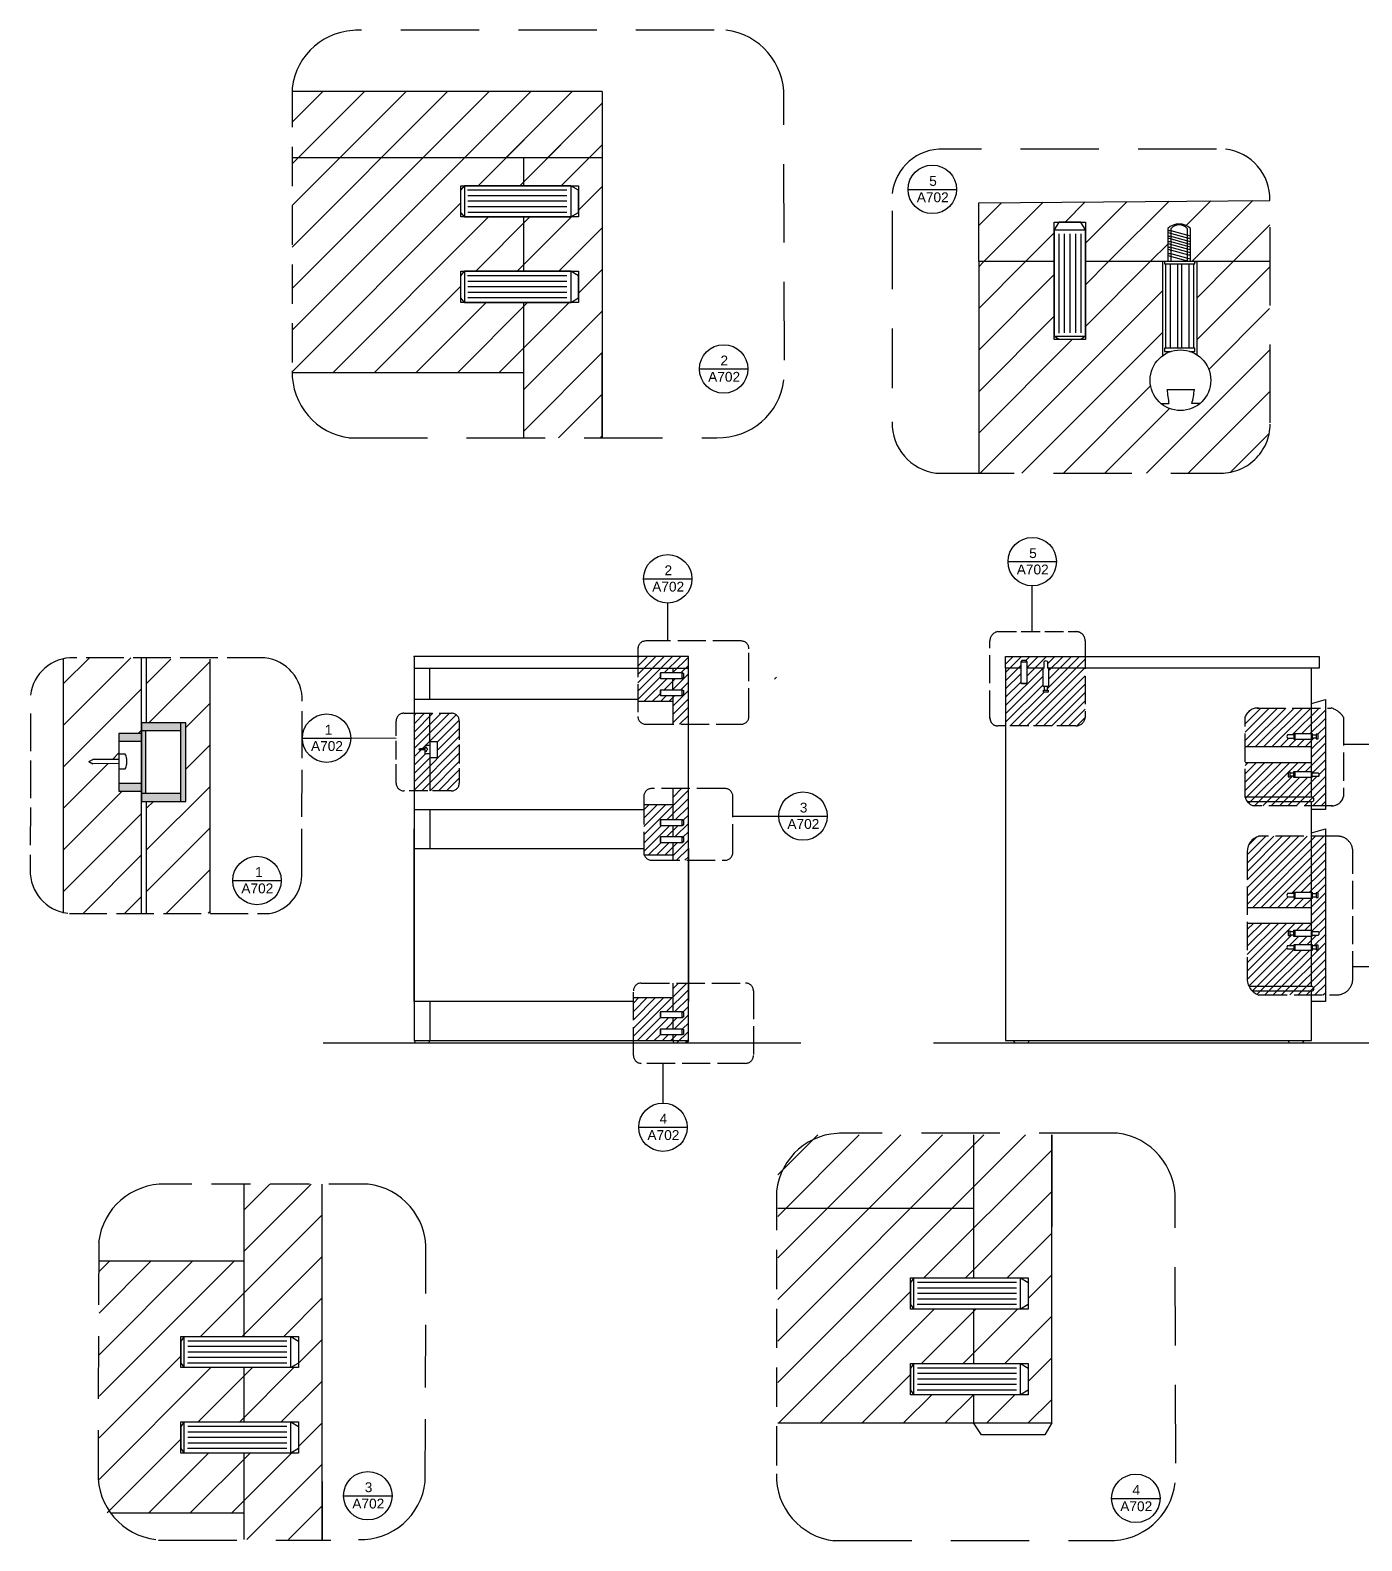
# Model space of a CAD drawing. Header units: inches. Extents: x 1052 to 2064, y 545 to 1092.
# Drawn here: x 1741.2 to 1911.1, y 559 to 751.7 of the extents above; entities that cross this region are included whole.
import ezdxf

# ---------------------------------------------------------------- set-up
doc = ezdxf.new("R2010")
doc.units = ezdxf.units.IN
doc.header["$MEASUREMENT"] = 0
doc.linetypes.add('ACAD_ISO02W100', pattern=[15, 12, -3])
doc.linetypes.add('DASHEDX2', pattern=[1.5, 1, -0.5])
doc.styles.get("Standard").update_dxf_attribs({"font": 'Arial.ttf'})
pattern_1 = [(45, (971.0576, 419.0054), (-2.65165, 2.65165), [])]

msp = doc.modelspace()

# ---------------------------------------------------------------- hatches: boundary and pattern name
h = msp.add_hatch()
h.set_pattern_fill('ANSI31', color=8, scale=30)
h.set_pattern_definition(pattern_1)
h.paths.add_polyline_path([(1814.19, 743.91), (1774.63, 743.91), (1774.63, 735.49), (1814.19, 735.49)])
h = msp.add_hatch()
h.set_pattern_fill('ANSI31', color=8, scale=30)
h.set_pattern_definition(pattern_1)
h.paths.add_polyline_path([(1796.17, 720.98), (1796.61, 720.98), (1804.19, 720.98), (1804.19, 727.9), (1796.17, 727.9), (1796.17, 731.89), (1796.61, 731.89), (1804.19, 731.89), (1804.19, 735.49), (1774.63, 735.49), (1774.63, 708.07), (1804.19, 708.07), (1804.19, 716.99), (1796.17, 716.99)])
h.paths.add_polyline_path([(1814.19, 735.49), (1804.19, 735.49), (1804.19, 731.89), (1811.17, 731.89), (1811.17, 727.9), (1804.19, 727.9), (1804.19, 720.98), (1811.17, 720.98), (1811.17, 716.99), (1804.19, 716.99), (1804.19, 699.74), (1814.19, 699.74), (1814.19, 710.49)])
h.paths.add_polyline_path([(1814.19, 743.69), (1782.7, 743.69, 0.372226), (1774.63, 736.31), (1774.63, 735.49), (1814.19, 735.49)])
h = msp.add_hatch()
h.set_pattern_fill('ANSI31', color=8, scale=30)
h.set_pattern_definition(pattern_1)
h.paths.add_polyline_path([(1871.88, 727.25), (1875.87, 727.25), (1875.87, 722.2), (1886.38, 722.2), (1886.38, 726.43), (1887.76, 727), (1889.27, 726.43), (1889.27, 722.2), (1899.44, 722.2), (1899.4, 730.01), (1862.24, 729.7), (1862.24, 722.2), (1871.88, 722.2)])
h = msp.add_hatch()
h.set_pattern_fill('ANSI31', color=8, scale=30)
h.set_pattern_definition(pattern_1)
h.paths.add_polyline_path([(1899.36, 700.51), (1899.36, 722.2), (1890.07, 722.2), (1890.07, 710.32, -0.255685), (1891.85, 707.07, -1), (1884.12, 707.07, -0.23916), (1885.7, 710.19), (1885.7, 722.2), (1875.87, 722.2), (1875.87, 712.69), (1875.87, 712.25), (1871.88, 712.25), (1871.88, 722.2), (1862.24, 722.2), (1862.24, 695.21), (1892.83, 695.21, 0.378972)])
h = msp.add_hatch()
h.set_pattern_fill('ANSI31', color=8, scale=30)
h.set_pattern_definition(pattern_1)
h.paths.add_polyline_path([(1755.41, 671.67), (1746.79, 671.67), (1746.49, 671.67, 0.050284), (1745.41, 671.53), (1745.41, 639.18, 0.022453), (1745.89, 639.09), (1755.41, 639.09), (1755.41, 654.65), (1752.51, 654.65), (1752.51, 657.64), (1752.51, 658.17), (1749.19, 658.16), (1748.67, 658.42), (1749.19, 658.71), (1752.51, 658.71), (1752.51, 661.99), (1755.41, 661.99), (1755.41, 663.35)])
h = msp.add_hatch()
h.set_pattern_fill('ANSI31', color=8, scale=30)
h.set_pattern_definition(pattern_1)
h.paths.add_polyline_path([(1764.12, 671.47), (1756.06, 671.47), (1756.06, 663.35), (1761.06, 663.35), (1761.06, 653.35), (1756.06, 653.35), (1756.06, 639.09), (1764.12, 639.09)])
h = msp.add_hatch()
h.set_pattern_fill('ANSI31', color=8, scale=6)
h.set_pattern_definition([(45, (971.0576, 419.0054), (-0.5303301, 0.5303301), [])])
h.paths.add_polyline_path([(1875.83, 671.83), (1865.71, 671.83), (1865.68, 671.81), (1865.68, 670.33), (1867.61, 670.33), (1867.61, 671.14), (1867.73, 671.34), (1868.29, 671.34), (1868.41, 671.14), (1868.41, 670.33), (1870.59, 670.33), (1870.59, 671.18, -0.427564), (1871.01, 671.18), (1871.01, 670.33), (1871.2, 670.33), (1875.83, 670.33)])
h.paths.add_polyline_path([(1875.83, 670.33), (1871.28, 670.33), (1871.16, 670.22), (1871.16, 668.13), (1871.2, 668.13), (1871.2, 668.04), (1870.99, 668.04), (1870.99, 667.52), (1871.11, 667.52), (1871.11, 667.29), (1870.52, 667.29), (1870.52, 667.52), (1870.63, 667.52), (1870.63, 668.04), (1870.43, 668.04), (1870.43, 668.13), (1870.46, 670.27), (1870.43, 670.27), (1870.43, 670.33), (1868.41, 670.33), (1868.41, 668.43), (1868.29, 668.34), (1867.73, 668.34), (1867.61, 668.43), (1867.61, 670.33), (1865.68, 670.33), (1865.68, 662.98), (1874.63, 662.98, 0.382026), (1875.83, 664.05)])
h.paths.add_polyline_path([(1904.72, 663.63), (1904.72, 665.26), (1897.76, 665.26, 0.309333), (1896.23, 664.09), (1896.23, 660.33), (1904.72, 660.33), (1904.72, 661.27), (1902.57, 661.27), (1902.57, 661.23), (1902.51, 661.23), (1902.51, 661.42), (1901.67, 661.42, -0.427564), (1901.67, 661.84), (1902.51, 661.84), (1902.51, 662), (1902.57, 662), (1902.57, 661.97), (1904.72, 661.97), (1904.72, 662)])
h.paths.add_polyline_path([(1906.48, 665.26), (1904.72, 665.26), (1904.72, 663.63), (1904.72, 662), (1904.8, 662), (1904.8, 661.8), (1905.32, 661.8), (1905.32, 661.91), (1905.55, 661.91), (1905.55, 661.32), (1905.32, 661.32), (1905.32, 661.44), (1904.81, 661.44), (1904.8, 661.43), (1904.8, 661.23), (1904.72, 661.23), (1904.72, 657.15), (1904.77, 657.15), (1904.77, 656.96), (1905.62, 656.96, -0.427564), (1905.62, 656.55), (1904.77, 656.55), (1904.77, 656.38), (1904.72, 656.38), (1904.72, 653.89, -1), (1904.72, 653.29), (1904.72, 652.79), (1906.48, 652.79)])
h.paths.add_polyline_path([(1904.72, 656.42), (1902.57, 656.42), (1902.57, 656.38), (1902.48, 656.38), (1902.48, 656.59), (1901.97, 656.59), (1901.97, 656.47), (1901.74, 656.47), (1901.74, 657.06), (1901.97, 657.06), (1901.97, 656.95), (1902.48, 656.95), (1902.48, 657.15), (1902.57, 657.15), (1902.57, 657.12), (1904.72, 657.12), (1904.72, 657.15), (1904.72, 658.33), (1896.23, 658.33), (1896.23, 653.96, 0.012177), (1896.24, 653.89), (1904.72, 653.89)])
h.paths.add_polyline_path([(1904.72, 653.29), (1896.54, 653.29, 0.174953), (1897.41, 652.79), (1904.72, 652.79)])
h.paths.add_polyline_path([(1904.72, 653.89), (1896.24, 653.89, 0.115238), (1896.54, 653.29), (1904.72, 653.29, 1)])
h.paths.add_polyline_path([(1904.72, 634.37), (1902.57, 634.37), (1902.57, 634.34), (1902.51, 634.34), (1902.51, 634.53), (1901.67, 634.53, -0.427564), (1901.67, 634.94), (1902.51, 634.94), (1902.51, 635.11), (1902.57, 635.11), (1902.57, 635.07), (1904.72, 635.07), (1904.72, 635.11), (1904.72, 636.17), (1902.57, 636.17), (1902.57, 636.13), (1902.48, 636.13), (1902.48, 636.34), (1901.97, 636.34), (1901.97, 636.22), (1901.74, 636.22), (1901.74, 636.81), (1901.97, 636.81), (1901.97, 636.7), (1902.48, 636.7), (1902.48, 636.91), (1902.57, 636.91), (1904.72, 636.87), (1904.72, 636.91), (1904.72, 637.83), (1896.51, 637.83), (1896.51, 630.61, 0.10242), (1896.74, 629.75), (1904.72, 629.75)])
h.paths.add_polyline_path([(1906.48, 648.9), (1904.72, 648.9), (1904.72, 647.13), (1904.72, 641.76), (1904.8, 641.76), (1904.8, 641.55), (1905.32, 641.55), (1905.32, 641.67), (1905.55, 641.67), (1905.55, 641.08), (1905.32, 641.08), (1905.32, 641.19), (1904.8, 641.19), (1904.8, 640.98), (1904.72, 640.98), (1904.72, 636.91), (1904.77, 636.91), (1904.77, 636.71), (1905.62, 636.71, -0.427564), (1905.62, 636.3), (1904.77, 636.3), (1904.77, 636.13), (1904.72, 636.13), (1904.72, 635.11), (1904.8, 635.11), (1904.8, 634.91), (1905.32, 634.91), (1905.32, 635.02), (1905.55, 635.02), (1905.55, 634.43), (1905.32, 634.43), (1905.32, 634.54), (1904.8, 634.54), (1904.8, 634.34), (1904.72, 634.34), (1904.72, 629.75, -1), (1904.72, 629.15), (1904.72, 628.65), (1906.48, 628.65)])
h.paths.add_polyline_path([(1904.72, 629.75), (1896.74, 629.75, 0.08519), (1897.18, 629.15), (1904.72, 629.15, 1)])
h.paths.add_polyline_path([(1904.72, 629.15), (1897.18, 629.15, 0.110752), (1898.01, 628.65), (1904.72, 628.65)])
h.paths.add_polyline_path([(1904.72, 647.13), (1904.72, 648.9), (1898.01, 648.9, 0.344062), (1896.51, 646.98), (1896.51, 639.83), (1904.72, 639.83), (1904.72, 641.02), (1902.57, 641.02), (1902.57, 640.98), (1902.51, 640.98), (1902.51, 641.18), (1901.67, 641.18, -0.427564), (1901.67, 641.59), (1902.51, 641.59), (1902.51, 641.76), (1902.57, 641.76), (1902.57, 641.72), (1904.72, 641.72), (1904.72, 641.76)])
h.paths.add_polyline_path([(1792.18, 664.6), (1790.19, 664.6), (1790.19, 654.69), (1792.19, 654.69), (1792.18, 658.96), (1792.18, 659.42), (1791.6, 659.42), (1791.6, 659.93), (1790.92, 659.93), (1790.8, 659.99), (1790.92, 660.06), (1791.6, 660.06), (1791.6, 660.49), (1792.18, 660.49), (1792.18, 660.96)])
h.paths.add_polyline_path([(1795.96, 663.6, 0.414214), (1794.96, 664.6), (1792.18, 664.6), (1792.18, 660.96), (1793.18, 660.96), (1793.18, 658.96), (1792.18, 658.96), (1792.19, 654.69), (1794.96, 654.69, 0.414214), (1795.96, 655.69)])
h.paths.add_polyline_path([(1823.19, 668.98), (1821.67, 668.98), (1821.58, 669.1), (1821.58, 669.66), (1821.67, 669.78), (1823.19, 669.78), (1823.19, 670.33), (1818.75, 670.33), (1818.75, 666.08), (1823.19, 666.08), (1823.19, 666.8), (1821.67, 666.8), (1821.58, 666.92), (1821.58, 667.48), (1821.67, 667.6), (1823.19, 667.6)])
h.paths.add_polyline_path([(1825.19, 671.83), (1818.75, 671.83), (1818.75, 670.33), (1825.19, 670.33)])
h.paths.add_polyline_path([(1825.19, 670.33), (1823.19, 670.33), (1823.19, 669.78), (1824.39, 669.78), (1824.58, 669.66), (1824.58, 669.1), (1824.39, 668.98), (1823.19, 668.98), (1823.19, 667.6), (1824.39, 667.6), (1824.58, 667.48), (1824.58, 666.92), (1824.39, 666.8), (1823.19, 666.8), (1823.19, 663.19), (1825.14, 663.19), (1825.19, 663.24)])
h.paths.add_polyline_path([(1823.19, 652.95), (1819.5, 652.95), (1819.5, 646.85, 0.082461), (1819.55, 646.52), (1823.19, 646.52), (1823.19, 648.05), (1821.67, 648.05), (1821.58, 648.17), (1821.58, 648.73), (1821.67, 648.85), (1823.17, 648.85), (1823.19, 648.86), (1823.19, 650.23), (1821.67, 650.23), (1821.58, 650.35), (1821.58, 650.91), (1821.67, 651.03), (1823.19, 651.03)])
h.paths.add_polyline_path([(1825.19, 654.98), (1823.19, 654.98), (1823.19, 651.03), (1824.39, 651.03), (1824.58, 650.91), (1824.58, 650.35), (1824.39, 650.23), (1823.19, 650.23), (1823.19, 648.85), (1824.39, 648.85), (1824.58, 648.73), (1824.58, 648.17), (1824.39, 648.05), (1823.19, 648.05), (1823.19, 645.85), (1825.19, 645.85), (1825.19, 647.33)])
h.paths.add_polyline_path([(1823.19, 625.73), (1821.67, 625.73), (1821.58, 625.85), (1821.58, 626.41), (1821.67, 626.53), (1823.19, 626.53), (1823.19, 628.31), (1818.19, 628.31), (1818.19, 622.83), (1823.19, 622.83), (1823.19, 623.55), (1821.67, 623.55), (1821.58, 623.67), (1821.58, 624.23), (1821.67, 624.35), (1823.19, 624.35)])
h.paths.add_polyline_path([(1825.19, 630.18), (1823.19, 630.18), (1823.19, 626.53), (1824.39, 626.53), (1824.58, 626.41), (1824.58, 625.85), (1824.39, 625.73), (1823.19, 625.73), (1823.19, 624.35), (1824.39, 624.35), (1824.58, 624.23), (1824.58, 623.67), (1824.39, 623.55), (1823.19, 623.55), (1823.19, 622.83), (1825.19, 622.83)])
h.paths.add_polyline_path([(1825.19, 622.83), (1823.19, 622.83), (1823.39, 622.52), (1825.01, 622.52)])
h = msp.add_hatch(color=8)
h.dxf.hatch_style = 1
h.paths.add_polyline_path([(1755.41, 661.99), (1752.51, 661.99), (1752.51, 660.99), (1755.41, 660.99)])
h.paths.add_polyline_path([(1755.41, 655.65), (1752.51, 655.65), (1752.51, 654.65), (1755.41, 654.65)])
h.paths.add_polyline_path([(1760.41, 663.35), (1756.06, 663.35), (1755.41, 663.35), (1755.41, 662.35), (1760.41, 662.35)])
h.paths.add_polyline_path([(1755.91, 662.35), (1755.41, 662.35), (1755.41, 654.35), (1755.91, 654.35)])
h.paths.add_polyline_path([(1760.41, 654.35), (1755.41, 654.35), (1755.41, 653.35), (1760.41, 653.35)])
h.paths.add_polyline_path([(1761.06, 663.35), (1760.41, 663.35), (1760.41, 653.35), (1761.06, 653.35)])
h = msp.add_hatch()
h.set_pattern_fill('ANSI31', color=8, scale=30)
h.set_pattern_definition(pattern_1)
h.paths.add_polyline_path([(1861.57, 588.57), (1853.54, 588.57), (1853.54, 592.56), (1853.98, 592.56), (1861.57, 592.56), (1861.57, 601.47), (1836.59, 601.47), (1836.59, 574.06), (1861.57, 574.06), (1861.57, 577.66), (1853.54, 577.66), (1853.54, 581.65), (1853.98, 581.65), (1861.57, 581.65)])
h.paths.add_polyline_path([(1871.57, 610.82), (1861.57, 610.82), (1861.57, 592.56), (1868.54, 592.56), (1868.54, 588.57), (1861.57, 588.57), (1861.57, 581.65), (1868.54, 581.65), (1868.54, 577.66), (1861.57, 577.66), (1861.57, 574.06), (1871.57, 574.06)])
h.paths.add_polyline_path([(1861.57, 610.82), (1836.59, 610.82), (1836.59, 601.47), (1861.57, 601.47)])
h = msp.add_hatch()
h.set_pattern_fill('ANSI31', color=8, scale=30)
h.set_pattern_definition(pattern_1)
h.paths.add_polyline_path([(1768.45, 581.11), (1760.42, 581.11), (1760.42, 585.1), (1760.87, 585.1), (1768.45, 585.1), (1768.45, 594.72), (1750, 594.72), (1750, 562.57), (1768.45, 562.57), (1768.45, 570.2), (1760.42, 570.2), (1760.42, 574.19), (1760.87, 574.19), (1768.38, 574.19), (1768.45, 574.26)])
h.paths.add_polyline_path([(1778.45, 604.53), (1768.45, 604.53), (1768.45, 585.1), (1775.42, 585.1), (1775.42, 581.11), (1768.45, 581.11), (1768.45, 574.19), (1775.42, 574.19), (1775.42, 570.2), (1768.45, 570.2), (1768.45, 559.19), (1778.45, 559.19)])

# ---------------------------------------------------------------- linework, layer by layer
at = {"color": 4, "linetype": 'DASHEDX2', "ltscale": 10}
for p, q in [((1828.5, 751.72), (1782.7, 751.72)), ((1837.44, 709.64), (1837.38, 743.18)), ((1892.58, 736.57), (1857.39, 736.57)), ((1851.19, 728.69), (1851.19, 706.08)), ((1899.44, 701.62), (1899.44, 727.32)), ((1781.9, 699.74), (1828.83, 699.74)), ((1856.78, 695.21), (1892.83, 695.21)), ((1879.94, 611.02), (1844.49, 611.02)), ((1887.38, 568.93), (1887.32, 602.47)), ((1757.56, 559.12), (1779.57, 559.12)), ((1843.69, 559.04), (1879.25, 559.04))]:
    msp.add_line(p, q, dxfattribs=at)
at = {"color": 4, "linetype": 'DASHEDX2', "ltscale": 5}
for p, q in [((1774.63, 744.34), (1774.63, 707.92)), ((1784.33, 604.53), (1758.48, 604.52)), ((1836.42, 603.63), (1836.42, 567.22))]:
    msp.add_line(p, q, dxfattribs=at)
at = {"color": 1}
for p, q in [((1814.19, 743.91), (1774.63, 743.91)), ((1814.19, 743.91), (1814.19, 699.74)), ((1774.63, 735.49), (1814.19, 735.49)), ((1804.19, 731.89), (1804.19, 735.49)), ((1862.24, 729.7), (1899.4, 730.01)), ((1862.24, 722.2), (1862.24, 729.7)), ((1804.19, 720.98), (1804.19, 727.9)), ((1871.88, 722.2), (1862.24, 722.2)), ((1871.88, 722.2), (1862.24, 722.2)), ((1862.24, 722.2), (1862.24, 695.21)), ((1886.79, 722.2), (1875.87, 722.2)), ((1899.44, 722.2), (1888.86, 722.2)), ((1804.19, 699.74), (1804.19, 716.99)), ((1814.19, 699.74), (1814.19, 710.49)), ((1774.63, 708.07), (1804.19, 708.07)), ((1745.41, 671.53), (1745.41, 639.09)), ((1755.41, 639.09), (1755.41, 671.67)), ((1756.06, 663.35), (1756.06, 671.67)), ((1764.12, 671.47), (1764.12, 639.04)), ((1761.06, 663.35), (1756.06, 663.35)), ((1761.06, 653.35), (1761.06, 663.35)), ((1756.06, 639.09), (1756.06, 653.35)), ((1756.06, 653.35), (1761.06, 653.35)), ((1839.54, 622.52), (1778.57, 622.52)), ((1917.46, 622.52), (1856.49, 622.52)), ((1861.57, 610.82), (1861.57, 592.56)), ((1871.57, 574.06), (1871.57, 610.82)), ((1871.57, 610.82), (1871.57, 599.06)), ((1768.45, 604.53), (1768.45, 585.1)), ((1778.45, 559.19), (1778.45, 604.53)), ((1778.45, 591.6), (1778.45, 604.53)), ((1836.59, 601.47), (1861.57, 601.47)), ((1750, 594.72), (1768.45, 594.72)), ((1861.57, 588.57), (1861.57, 581.65)), ((1768.45, 581.11), (1768.45, 574.19)), ((1861.57, 577.66), (1861.57, 574.06)), ((1836.59, 574.06), (1871.57, 574.06)), ((1862.58, 572.53), (1861.57, 574.06)), ((1870.69, 572.53), (1862.58, 572.53)), ((1871.57, 574.06), (1870.69, 572.53)), ((1768.45, 570.2), (1768.45, 559.19)), ((1778.45, 566.6), (1778.45, 559.19)), ((1751.45, 562.57), (1768.45, 562.57))]:
    msp.add_line(p, q, dxfattribs=at)
at = {"color": 2}
for p, q in [((1796.17, 731.3), (1796.61, 731.89)), ((1796.17, 728.49), (1796.17, 731.3)), ((1796.61, 731.89), (1796.61, 727.9)), ((1810.2, 731.89), (1796.61, 731.89)), ((1811.17, 731.3), (1810.2, 731.89)), ((1811.17, 731.3), (1810.2, 731.89)), ((1810.2, 731.89), (1810.2, 727.9)), ((1811.17, 728.49), (1811.17, 731.3)), ((1811.17, 728.49), (1811.17, 731.3)), ((1796.61, 727.9), (1796.17, 728.49)), ((1810.2, 727.9), (1811.17, 728.49)), ((1796.61, 727.9), (1810.2, 727.9)), ((1872.47, 727.25), (1871.88, 726.28)), ((1875.28, 727.25), (1872.47, 727.25)), ((1875.87, 726.28), (1875.28, 727.25)), ((1871.88, 726.28), (1875.87, 726.28)), ((1871.88, 726.28), (1871.88, 712.69)), ((1875.87, 712.69), (1875.87, 726.28)), ((1886.79, 722.2), (1886.79, 726.44)), ((1888.86, 726.44), (1888.86, 722.2)), ((1796.17, 720.39), (1796.61, 720.98)), ((1796.61, 720.98), (1796.61, 716.99)), ((1810.2, 720.98), (1796.61, 720.98)), ((1811.17, 720.39), (1810.2, 720.98)), ((1810.2, 720.98), (1810.2, 716.99)), ((1888.86, 722.2), (1885.95, 722.2)), ((1885.95, 722.2), (1885.95, 721.92)), ((1885.95, 721.92), (1889.82, 721.92)), ((1886.14, 711.18), (1886.14, 721.92)), ((1886.14, 721.92), (1886.68, 721.92)), ((1886.68, 721.92), (1886.68, 711.18)), ((1887.64, 711.18), (1887.64, 721.92)), ((1887.64, 721.92), (1888.14, 721.92)), ((1888.14, 721.92), (1888.14, 711.18)), ((1889.82, 722.2), (1888.86, 722.2)), ((1889.1, 711.18), (1889.1, 721.92)), ((1889.1, 721.92), (1889.65, 721.92)), ((1889.65, 721.92), (1889.65, 711.18)), ((1889.82, 721.92), (1889.82, 722.2)), ((1796.17, 717.58), (1796.17, 720.39)), ((1811.17, 717.58), (1811.17, 720.39)), ((1796.61, 716.99), (1796.17, 717.58)), ((1796.61, 716.99), (1810.2, 716.99)), ((1810.2, 716.99), (1811.17, 717.58)), ((1872.47, 712.25), (1871.88, 712.69)), ((1871.88, 712.69), (1875.87, 712.69)), ((1875.28, 712.25), (1872.47, 712.25)), ((1875.87, 712.69), (1875.28, 712.25)), ((1889.82, 711.18), (1885.95, 711.18)), ((1885.95, 711.18), (1885.95, 710.75)), ((1889.82, 710.75), (1889.82, 711.18)), ((1885.95, 710.75), (1886.81, 710.75)), ((1889.16, 710.75), (1889.82, 710.75)), ((1886.27, 705.89), (1889.78, 705.89)), ((1885.52, 704.09), (1886.52, 704.09)), ((1890.45, 704.09), (1889.45, 704.09)), ((1825.19, 671.83), (1790.19, 671.83)), ((1790.19, 671.83), (1790.19, 622.83)), ((1825.19, 622.83), (1825.19, 671.83)), ((1865.68, 671.83), (1905.68, 671.83)), ((1865.68, 670.33), (1865.68, 671.83)), ((1905.68, 671.83), (1905.68, 670.33)), ((1790.19, 670.33), (1825.19, 670.33)), ((1792.18, 666.33), (1792.18, 670.33)), ((1823.19, 670.33), (1823.19, 669.78)), ((1823.19, 667.6), (1823.19, 668.98)), ((1867.61, 670.33), (1865.68, 670.33)), ((1867.61, 670.33), (1865.68, 670.33)), ((1865.68, 670.33), (1865.68, 622.83)), ((1870.59, 670.33), (1868.41, 670.33)), ((1870.59, 670.33), (1868.41, 670.33)), ((1905.68, 670.33), (1871.01, 670.33)), ((1904.72, 670.33), (1871.01, 670.33)), ((1904.72, 663.63), (1904.72, 670.33)), ((1823.19, 666.8), (1823.19, 663.19)), ((1818.75, 666.33), (1790.19, 666.33)), ((1790.19, 666.33), (1790.19, 652.33)), ((1823.19, 666.08), (1818.75, 666.08)), ((1904.72, 665.83), (1906.48, 666.33)), ((1906.48, 666.33), (1906.48, 666.33)), ((1906.48, 666.33), (1906.48, 652.33)), ((1755.41, 663.35), (1755.41, 653.35)), ((1760.41, 663.35), (1755.41, 663.35)), ((1760.41, 653.35), (1760.41, 663.35)), ((1792.18, 660.96), (1792.18, 664.6)), ((1825.19, 652.33), (1825.19, 663.19)), ((1904.72, 653.89), (1904.72, 663.63)), ((1755.41, 661.99), (1752.51, 661.99)), ((1752.51, 661.99), (1752.51, 657.64)), ((1755.41, 660.99), (1752.51, 660.99)), ((1760.41, 662.35), (1755.41, 662.35)), ((1755.41, 654.65), (1755.41, 661.99)), ((1755.91, 662.35), (1755.91, 654.35)), ((1755.41, 660.09), (1755.41, 656.3)), ((1896.23, 660.33), (1904.72, 660.33)), ((1752.51, 657.64), (1752.51, 654.65)), ((1792.18, 658.96), (1792.19, 654.69)), ((1896.23, 658.33), (1904.72, 658.33)), ((1755.41, 655.65), (1752.51, 655.65)), ((1752.51, 654.65), (1755.41, 654.65)), ((1760.41, 654.35), (1755.41, 654.35)), ((1755.41, 653.35), (1760.41, 653.35)), ((1823.19, 654.98), (1823.19, 651.03)), ((1904.72, 653.89), (1896.23, 653.89)), ((1904.72, 653.29), (1896.54, 653.29)), ((1904.72, 647.13), (1904.72, 653.29)), ((1790.19, 652.33), (1819.5, 652.33)), ((1792.19, 652.33), (1792.19, 647.33)), ((1819.5, 652.95), (1823.19, 652.95)), ((1906.48, 652.33), (1904.72, 652.33)), ((1790.19, 627.83), (1790.19, 649.83)), ((1823.19, 650.23), (1823.19, 648.85)), ((1904.72, 649.33), (1906.48, 649.83)), ((1906.48, 649.83), (1906.48, 649.83)), ((1906.48, 649.83), (1906.48, 627.83)), ((1823.19, 648.05), (1823.19, 645.85)), ((1790.19, 647.33), (1819.5, 647.33)), ((1819.5, 646.52), (1823.19, 646.52)), ((1825.19, 647.33), (1825.19, 627.83)), ((1904.72, 629.75), (1904.72, 647.13)), ((1896.51, 639.83), (1904.72, 639.83)), ((1896.51, 637.83), (1904.72, 637.83)), ((1823.19, 630.18), (1823.19, 626.53)), ((1818.19, 628.31), (1823.19, 628.31)), ((1904.72, 629.75), (1896.74, 629.75)), ((1904.72, 629.15), (1897.18, 629.15)), ((1904.72, 622.83), (1904.72, 629.15)), ((1818.19, 627.83), (1790.19, 627.83)), ((1792.19, 627.83), (1792.19, 622.83)), ((1906.48, 627.83), (1904.72, 627.83)), ((1823.19, 625.73), (1823.19, 624.35)), ((1790.19, 622.83), (1825.19, 622.83)), ((1790.19, 622.83), (1790.39, 622.52)), ((1792.01, 622.52), (1790.39, 622.52)), ((1792.19, 622.83), (1792.01, 622.52)), ((1823.19, 623.55), (1823.19, 622.83)), ((1823.39, 622.52), (1823.19, 622.83)), ((1825.01, 622.52), (1823.39, 622.52)), ((1825.19, 622.83), (1825.01, 622.52)), ((1865.68, 622.83), (1904.72, 622.83)), ((1866.89, 622.52), (1866.68, 622.83)), ((1868.51, 622.52), (1866.89, 622.52)), ((1868.68, 622.83), (1868.51, 622.52)), ((1901.92, 622.52), (1901.72, 622.83)), ((1903.54, 622.52), (1901.92, 622.52)), ((1903.72, 622.83), (1903.54, 622.52)), ((1853.98, 592.56), (1853.54, 591.97)), ((1853.54, 591.97), (1853.54, 589.16)), ((1853.98, 588.57), (1853.98, 592.56)), ((1853.98, 592.56), (1867.57, 592.56)), ((1867.57, 592.56), (1868.54, 591.97)), ((1867.57, 588.57), (1867.57, 592.56)), ((1868.54, 591.97), (1868.54, 589.16)), ((1853.54, 589.16), (1853.98, 588.57)), ((1867.57, 588.57), (1853.98, 588.57)), ((1868.54, 589.16), (1867.57, 588.57)), ((1760.87, 585.1), (1760.42, 584.51)), ((1760.42, 584.51), (1760.42, 581.7)), ((1760.87, 581.11), (1760.87, 585.1)), ((1760.87, 585.1), (1774.45, 585.1)), ((1774.45, 585.1), (1775.42, 584.51)), ((1774.45, 581.11), (1774.45, 585.1)), ((1775.42, 584.51), (1775.42, 581.7)), ((1760.42, 581.7), (1760.87, 581.11)), ((1774.45, 581.11), (1760.87, 581.11)), ((1775.42, 581.7), (1774.45, 581.11)), ((1853.98, 581.65), (1853.54, 581.06)), ((1853.54, 581.06), (1853.54, 578.24)), ((1853.98, 577.66), (1853.98, 581.65)), ((1853.98, 581.65), (1867.57, 581.65)), ((1867.57, 581.65), (1868.54, 581.06)), ((1867.57, 577.66), (1867.57, 581.65)), ((1868.54, 581.06), (1868.54, 578.24)), ((1853.54, 578.24), (1853.98, 577.66)), ((1868.54, 578.24), (1867.57, 577.66)), ((1867.57, 577.66), (1853.98, 577.66)), ((1760.87, 574.19), (1760.42, 573.6)), ((1760.42, 573.6), (1760.42, 570.78)), ((1760.87, 570.2), (1760.87, 574.19)), ((1760.87, 574.19), (1774.45, 574.19)), ((1774.45, 574.19), (1775.42, 573.6)), ((1774.45, 570.2), (1774.45, 574.19)), ((1775.42, 573.6), (1775.42, 570.78)), ((1760.42, 570.78), (1760.87, 570.2)), ((1775.42, 570.78), (1774.45, 570.2)), ((1774.45, 570.2), (1760.87, 570.2))]:
    msp.add_line(p, q, dxfattribs=at)
at = {"color": 7}
for p, q in [((1796.17, 727.9), (1796.17, 731.89)), ((1796.17, 731.89), (1796.61, 731.89)), ((1796.61, 731.89), (1811.17, 731.89)), ((1809.69, 731.3), (1797.02, 731.3)), ((1809.69, 730.6), (1797.05, 730.6)), ((1811.17, 731.89), (1811.17, 727.9)), ((1809.69, 729.9), (1797.05, 729.9)), ((1809.69, 729.19), (1797.05, 729.19)), ((1809.69, 728.49), (1797.05, 728.49)), ((1811.17, 727.9), (1796.17, 727.9)), ((1871.88, 712.25), (1871.88, 727.25)), ((1871.88, 727.25), (1872.47, 727.25)), ((1872.47, 727.25), (1875.87, 727.25)), ((1875.87, 727.25), (1875.87, 712.25)), ((1872.47, 725.77), (1872.47, 713.09)), ((1873.17, 725.77), (1873.17, 713.13)), ((1873.87, 725.77), (1873.87, 713.13)), ((1874.58, 725.77), (1874.58, 713.13)), ((1875.28, 725.77), (1875.28, 713.13)), ((1886.38, 726.43), (1886.38, 722.2)), ((1886.38, 726.17), (1886.38, 725.92)), ((1886.38, 726.17), (1886.62, 726.17)), ((1886.38, 725.92), (1889.03, 725.19)), ((1886.38, 725.47), (1886.38, 725.22)), ((1886.38, 725.47), (1886.62, 725.47)), ((1886.38, 725.22), (1889.03, 724.48)), ((1886.38, 724.76), (1886.38, 724.51)), ((1886.38, 724.76), (1886.62, 724.76)), ((1889.27, 725.44), (1886.62, 726.17)), ((1889.27, 724.73), (1886.62, 725.47)), ((1889.27, 724.03), (1886.62, 724.76)), ((1889.03, 725.19), (1889.27, 725.19)), ((1889.27, 722.2), (1889.27, 726.43)), ((1889.27, 725.19), (1889.27, 725.44)), ((1889.27, 724.48), (1889.27, 724.73)), ((1886.38, 724.51), (1889.03, 723.78)), ((1886.38, 724.05), (1886.38, 723.8)), ((1886.38, 724.05), (1886.62, 724.05)), ((1886.38, 723.8), (1889.03, 723.06)), ((1886.38, 723.24), (1886.38, 722.99)), ((1886.38, 723.24), (1886.62, 723.24)), ((1886.38, 722.99), (1889.03, 722.26)), ((1889.27, 723.31), (1886.62, 724.05)), ((1889.27, 722.51), (1886.62, 723.24)), ((1889.03, 724.48), (1889.27, 724.48)), ((1889.03, 723.78), (1889.27, 723.78)), ((1889.03, 723.06), (1889.27, 723.06)), ((1889.27, 723.78), (1889.27, 724.03)), ((1889.27, 723.06), (1889.27, 723.31)), ((1796.17, 716.99), (1796.17, 720.98)), ((1796.17, 720.98), (1796.61, 720.98)), ((1796.61, 720.98), (1811.17, 720.98)), ((1811.17, 720.98), (1811.17, 716.99)), ((1885.95, 722.2), (1885.7, 722.2)), ((1885.7, 722.2), (1885.7, 710.19)), ((1889.03, 722.26), (1889.27, 722.26)), ((1889.27, 722.26), (1889.27, 722.51)), ((1889.82, 722.2), (1890.07, 722.2)), ((1890.07, 722.2), (1890.07, 710.29)), ((1809.69, 720.39), (1797.02, 720.39)), ((1809.69, 719.69), (1797.05, 719.69)), ((1809.69, 718.98), (1797.05, 718.98)), ((1811.17, 716.99), (1796.17, 716.99)), ((1809.69, 718.28), (1797.05, 718.28)), ((1809.69, 717.58), (1797.05, 717.58)), ((1875.87, 712.25), (1871.88, 712.25)), ((1753.32, 659.38), (1752.51, 659.38)), ((1748.67, 658.42), (1749.19, 658.71)), ((1748.67, 658.42), (1749.19, 658.16)), ((1752.51, 658.71), (1749.19, 658.71)), ((1752.51, 658.17), (1749.19, 658.16)), ((1752.51, 657.49), (1753.32, 657.49)), ((1753.5, 658.82), (1753.5, 658.06)), ((1853.54, 588.57), (1853.54, 592.56)), ((1853.54, 592.56), (1853.98, 592.56)), ((1853.98, 592.56), (1868.54, 592.56)), ((1867.06, 591.97), (1854.43, 591.97)), ((1868.54, 592.56), (1868.54, 588.57)), ((1867.06, 591.27), (1854.43, 591.27)), ((1867.06, 590.56), (1854.43, 590.56)), ((1867.06, 589.86), (1854.43, 589.86)), ((1868.54, 588.57), (1853.54, 588.57)), ((1867.06, 589.16), (1854.39, 589.16)), ((1760.42, 581.11), (1760.42, 585.1)), ((1760.42, 585.1), (1760.87, 585.1)), ((1760.87, 585.1), (1775.42, 585.1)), ((1773.95, 584.51), (1761.31, 584.51)), ((1775.42, 585.1), (1775.42, 581.11)), ((1773.95, 583.81), (1761.31, 583.81)), ((1773.95, 583.1), (1761.31, 583.1)), ((1773.95, 582.4), (1761.31, 582.4)), ((1775.42, 581.11), (1760.42, 581.11)), ((1773.95, 581.7), (1761.27, 581.7)), ((1853.54, 577.66), (1853.54, 581.65)), ((1853.54, 581.65), (1853.98, 581.65)), ((1853.98, 581.65), (1868.54, 581.65)), ((1867.06, 581.06), (1854.43, 581.06)), ((1867.06, 580.36), (1854.43, 580.36)), ((1868.54, 581.65), (1868.54, 577.66)), ((1867.06, 578.24), (1854.39, 578.24)), ((1867.06, 579.65), (1854.43, 579.65)), ((1867.06, 578.95), (1854.43, 578.95)), ((1868.54, 577.66), (1853.54, 577.66)), ((1760.42, 570.2), (1760.42, 574.19)), ((1760.42, 574.19), (1760.87, 574.19)), ((1760.87, 574.19), (1775.42, 574.19)), ((1773.95, 573.6), (1761.31, 573.6)), ((1773.95, 572.9), (1761.31, 572.9)), ((1775.42, 574.19), (1775.42, 570.2)), ((1773.95, 570.78), (1761.27, 570.78)), ((1773.95, 572.19), (1761.31, 572.19)), ((1773.95, 571.49), (1761.31, 571.49)), ((1775.42, 570.2), (1760.42, 570.2))]:
    msp.add_line(p, q, dxfattribs=at)
at = {"color": 4}
for p, q in [((1853.23, 731.42), (1859.41, 731.42)), ((1826.61, 708.51), (1832.79, 708.51)), ((1865.99, 683.93), (1872.17, 683.93)), ((1819.47, 681.73), (1825.65, 681.73)), ((1869.08, 675), (1869.08, 680.85)), ((1822.56, 673.81), (1822.56, 678.65)), ((1775.93, 661.4), (1782.11, 661.4)), ((1787.9, 661.35), (1782.11, 661.4)), ((1908.8, 660.64), (1918.7, 660.64)), ((1830.88, 651.46), (1836.72, 651.46)), ((1836.72, 651.46), (1842.91, 651.46)), ((1767.05, 643.24), (1773.23, 643.24)), ((1909.98, 632.29), (1917.97, 632.29)), ((1821.95, 619.93), (1821.95, 614.88)), ((1818.86, 611.78), (1825.04, 611.78)), ((1781.2, 564.76), (1787.38, 564.76)), ((1879.21, 564.43), (1885.39, 564.43))]:
    msp.add_line(p, q, dxfattribs=at)
at = {"color": 6}
for p, q in [((1810.2, 727.9), (1811.17, 728.49)), ((1811.17, 717.58), (1811.17, 720.39)), ((1810.2, 716.99), (1811.17, 717.58)), ((1867.73, 671.34), (1867.61, 671.14)), ((1867.61, 671.14), (1868.41, 671.14)), ((1867.61, 671.14), (1867.61, 668.43)), ((1868.29, 671.34), (1867.73, 671.34)), ((1868.41, 671.14), (1868.29, 671.34)), ((1868.41, 668.43), (1868.41, 671.14)), ((1870.59, 670.33), (1870.59, 671.18)), ((1871.01, 671.18), (1871.01, 670.33)), ((1821.67, 669.78), (1821.58, 669.66)), ((1821.58, 669.66), (1821.58, 669.1)), ((1821.58, 669.1), (1821.67, 668.98)), ((1821.67, 668.98), (1821.67, 669.78)), ((1821.67, 669.78), (1824.39, 669.78)), ((1824.39, 668.98), (1821.67, 668.98)), ((1824.39, 669.78), (1824.58, 669.66)), ((1824.39, 668.98), (1824.39, 669.78)), ((1824.58, 669.1), (1824.39, 668.98)), ((1824.58, 669.66), (1824.58, 669.1)), ((1870.59, 670.33), (1870.43, 670.33)), ((1870.43, 670.33), (1870.43, 670.27)), ((1870.43, 670.27), (1870.46, 670.27)), ((1870.46, 668.13), (1870.46, 670.27)), ((1871.2, 670.33), (1871.01, 670.33)), ((1871.16, 670.27), (1871.16, 668.13)), ((1871.16, 670.27), (1871.2, 670.27)), ((1871.2, 670.27), (1871.2, 670.33)), ((1821.67, 667.6), (1821.58, 667.48)), ((1821.58, 667.48), (1821.58, 666.92)), ((1821.58, 666.92), (1821.67, 666.8)), ((1821.67, 666.8), (1821.67, 667.6)), ((1821.67, 667.6), (1824.39, 667.6)), ((1824.39, 666.8), (1821.67, 666.8)), ((1824.39, 667.6), (1824.58, 667.48)), ((1824.39, 666.8), (1824.39, 667.6)), ((1824.58, 666.92), (1824.39, 666.8)), ((1824.58, 667.48), (1824.58, 666.92)), ((1867.73, 668.34), (1867.61, 668.43)), ((1867.61, 668.43), (1868.41, 668.43)), ((1868.29, 668.34), (1867.73, 668.34)), ((1868.41, 668.43), (1868.29, 668.34)), ((1870.46, 668.13), (1870.43, 668.13)), ((1870.43, 668.13), (1870.43, 668.04)), ((1870.43, 668.04), (1871.2, 668.04)), ((1870.52, 667.29), (1870.52, 667.52)), ((1870.52, 667.52), (1871.11, 667.52)), ((1871.11, 667.29), (1870.52, 667.29)), ((1870.63, 667.52), (1870.63, 668.04)), ((1870.63, 668.04), (1870.99, 668.04)), ((1870.99, 668.04), (1870.99, 667.52)), ((1871.11, 667.52), (1871.11, 667.29)), ((1871.2, 668.13), (1871.16, 668.13)), ((1871.2, 668.04), (1871.2, 668.13)), ((1902.51, 661.84), (1901.67, 661.84)), ((1901.67, 661.42), (1902.51, 661.42)), ((1902.51, 661.23), (1902.51, 662)), ((1902.51, 662), (1902.57, 662)), ((1902.57, 661.23), (1902.51, 661.23)), ((1902.57, 662), (1902.57, 661.23)), ((1904.72, 661.97), (1902.57, 661.97)), ((1902.57, 661.97), (1902.57, 661.86)), ((1902.57, 661.38), (1902.57, 661.27)), ((1902.57, 661.27), (1904.72, 661.27)), ((1904.72, 661.23), (1904.72, 662)), ((1904.72, 662), (1904.8, 662)), ((1904.8, 661.23), (1904.72, 661.23)), ((1904.8, 662), (1904.8, 661.23)), ((1905.32, 661.8), (1904.8, 661.8)), ((1904.8, 661.8), (1904.8, 661.44)), ((1904.8, 661.44), (1905.32, 661.44)), ((1905.55, 661.91), (1905.32, 661.91)), ((1905.32, 661.91), (1905.32, 661.32)), ((1905.32, 661.32), (1905.55, 661.32)), ((1905.55, 661.32), (1905.55, 661.91)), ((1790.8, 659.99), (1790.92, 660.06)), ((1790.8, 659.99), (1790.92, 659.93)), ((1791.6, 660.06), (1790.92, 660.06)), ((1791.6, 659.93), (1790.92, 659.93)), ((1792.18, 660.49), (1791.6, 660.49)), ((1791.6, 660.06), (1791.6, 660.49)), ((1791.8, 660.22), (1791.6, 660.22)), ((1791.6, 659.42), (1791.6, 660.06)), ((1791.6, 659.77), (1791.8, 659.77)), ((1792.18, 659.42), (1791.6, 659.42)), ((1791.84, 660.09), (1791.84, 659.91)), ((1792.18, 660.96), (1792.18, 658.96)), ((1793.18, 660.96), (1792.18, 660.96)), ((1792.18, 660.3), (1792.18, 659.55)), ((1793.18, 658.96), (1793.18, 660.96)), ((1792.18, 658.96), (1793.18, 658.96)), ((1902.48, 656.38), (1902.48, 657.15)), ((1902.48, 657.15), (1902.57, 657.15)), ((1902.57, 657.15), (1902.57, 656.38)), ((1904.72, 657.12), (1902.57, 657.12)), ((1904.72, 656.38), (1904.72, 657.15)), ((1904.72, 657.15), (1904.77, 657.15)), ((1904.72, 657.01), (1904.72, 657.12)), ((1904.77, 657.15), (1904.77, 656.38)), ((1901.97, 657.06), (1901.74, 657.06)), ((1901.74, 657.06), (1901.74, 656.47)), ((1901.74, 656.47), (1901.97, 656.47)), ((1901.97, 656.47), (1901.97, 657.06)), ((1902.48, 656.95), (1901.97, 656.95)), ((1901.97, 656.59), (1902.48, 656.59)), ((1902.48, 656.59), (1902.48, 656.95)), ((1902.57, 656.38), (1902.48, 656.38)), ((1902.57, 656.42), (1904.72, 656.42)), ((1904.72, 656.42), (1904.72, 656.52)), ((1904.77, 656.38), (1904.72, 656.38)), ((1905.62, 656.96), (1904.77, 656.96)), ((1904.77, 656.55), (1905.62, 656.55)), ((1821.67, 651.03), (1821.58, 650.91)), ((1821.58, 650.91), (1821.58, 650.35)), ((1821.58, 650.35), (1821.67, 650.23)), ((1821.67, 650.23), (1821.67, 651.03)), ((1821.67, 651.03), (1824.39, 651.03)), ((1824.39, 650.23), (1821.67, 650.23)), ((1824.39, 651.03), (1824.58, 650.91)), ((1824.39, 650.23), (1824.39, 651.03)), ((1824.58, 650.35), (1824.39, 650.23)), ((1824.58, 650.91), (1824.58, 650.35)), ((1821.67, 648.85), (1821.58, 648.73)), ((1821.58, 648.73), (1821.58, 648.17)), ((1821.58, 648.17), (1821.67, 648.05)), ((1821.67, 648.05), (1821.67, 648.85)), ((1821.67, 648.85), (1824.39, 648.85)), ((1824.39, 648.05), (1821.67, 648.05)), ((1824.39, 648.85), (1824.58, 648.73)), ((1824.39, 648.05), (1824.39, 648.85)), ((1824.58, 648.17), (1824.39, 648.05)), ((1824.58, 648.73), (1824.58, 648.17)), ((1902.51, 640.98), (1902.51, 641.76)), ((1902.51, 641.76), (1902.57, 641.76)), ((1902.57, 641.76), (1902.57, 640.98)), ((1904.72, 641.72), (1902.57, 641.72)), ((1902.57, 641.72), (1902.57, 641.61)), ((1904.72, 640.98), (1904.72, 641.76)), ((1904.72, 641.76), (1904.8, 641.76)), ((1904.8, 641.76), (1904.8, 640.98)), ((1902.51, 641.59), (1901.67, 641.59)), ((1901.67, 641.18), (1902.51, 641.18)), ((1902.57, 640.98), (1902.51, 640.98)), ((1902.57, 641.13), (1902.57, 641.02)), ((1902.57, 641.02), (1904.72, 641.02)), ((1904.8, 640.98), (1904.72, 640.98)), ((1905.32, 641.55), (1904.8, 641.55)), ((1904.8, 641.55), (1904.8, 641.19)), ((1904.8, 641.19), (1905.32, 641.19)), ((1905.55, 641.67), (1905.32, 641.67)), ((1905.32, 641.67), (1905.32, 641.08)), ((1905.32, 641.08), (1905.55, 641.08)), ((1905.55, 641.08), (1905.55, 641.67)), ((1901.97, 636.81), (1901.74, 636.81)), ((1901.74, 636.81), (1901.74, 636.22)), ((1901.74, 636.22), (1901.97, 636.22)), ((1901.97, 636.22), (1901.97, 636.81)), ((1902.48, 636.7), (1901.97, 636.7)), ((1901.97, 636.34), (1902.48, 636.34)), ((1902.48, 636.13), (1902.48, 636.91)), ((1902.48, 636.91), (1902.57, 636.91)), ((1902.48, 636.34), (1902.48, 636.7)), ((1902.57, 636.13), (1902.48, 636.13)), ((1902.57, 636.91), (1902.57, 636.13)), ((1904.72, 636.87), (1902.57, 636.87)), ((1902.57, 636.17), (1904.72, 636.17)), ((1904.72, 636.13), (1904.72, 636.91)), ((1904.72, 636.91), (1904.77, 636.91)), ((1904.72, 636.76), (1904.72, 636.87)), ((1904.72, 636.17), (1904.72, 636.28)), ((1904.77, 636.13), (1904.72, 636.13)), ((1904.77, 636.91), (1904.77, 636.13)), ((1905.62, 636.71), (1904.77, 636.71)), ((1904.77, 636.3), (1905.62, 636.3)), ((1902.51, 634.94), (1901.67, 634.94)), ((1901.67, 634.53), (1902.51, 634.53)), ((1902.51, 634.34), (1902.51, 635.11)), ((1902.51, 635.11), (1902.57, 635.11)), ((1902.57, 634.34), (1902.51, 634.34)), ((1902.57, 635.11), (1902.57, 634.34)), ((1904.72, 635.07), (1902.57, 635.07)), ((1902.57, 635.07), (1902.57, 634.97)), ((1902.57, 634.48), (1902.57, 634.37)), ((1902.57, 634.37), (1904.72, 634.37)), ((1904.72, 634.34), (1904.72, 635.11)), ((1904.72, 635.11), (1904.8, 635.11)), ((1904.8, 634.34), (1904.72, 634.34)), ((1904.8, 635.11), (1904.8, 634.34)), ((1905.32, 634.91), (1904.8, 634.91)), ((1904.8, 634.91), (1904.8, 634.54)), ((1904.8, 634.54), (1905.32, 634.54)), ((1905.55, 635.02), (1905.32, 635.02)), ((1905.32, 635.02), (1905.32, 634.43)), ((1905.32, 634.43), (1905.55, 634.43)), ((1905.55, 634.43), (1905.55, 635.02)), ((1821.67, 626.53), (1821.58, 626.41)), ((1821.58, 626.41), (1821.58, 625.85)), ((1821.67, 625.73), (1821.67, 626.53)), ((1821.67, 626.53), (1824.39, 626.53)), ((1824.39, 626.53), (1824.58, 626.41)), ((1824.39, 625.73), (1824.39, 626.53)), ((1824.58, 626.41), (1824.58, 625.85)), ((1821.58, 625.85), (1821.67, 625.73)), ((1824.39, 625.73), (1821.67, 625.73)), ((1824.58, 625.85), (1824.39, 625.73)), ((1821.67, 624.35), (1821.58, 624.23)), ((1821.58, 624.23), (1821.58, 623.67)), ((1821.58, 623.67), (1821.67, 623.55)), ((1821.67, 623.55), (1821.67, 624.35)), ((1821.67, 624.35), (1824.39, 624.35)), ((1824.39, 623.55), (1821.67, 623.55)), ((1824.39, 624.35), (1824.58, 624.23)), ((1824.39, 623.55), (1824.39, 624.35)), ((1824.58, 623.67), (1824.39, 623.55)), ((1824.58, 624.23), (1824.58, 623.67)), ((1867.57, 592.56), (1868.54, 591.97)), ((1868.54, 591.97), (1868.54, 589.16)), ((1774.45, 585.1), (1775.42, 584.51)), ((1775.42, 584.51), (1775.42, 581.7)), ((1867.57, 581.65), (1868.54, 581.06)), ((1868.54, 581.06), (1868.54, 578.24)), ((1868.54, 578.24), (1867.57, 577.66)), ((1774.45, 574.19), (1775.42, 573.6)), ((1775.42, 573.6), (1775.42, 570.78)), ((1775.42, 570.78), (1774.45, 570.2))]:
    msp.add_line(p, q, dxfattribs=at)
at = {"color": 4, "linetype": 'ACAD_ISO02W100', "ltscale": 0.2}
for p, q in [((1864.68, 675), (1874.71, 675)), ((1787.9, 655.69), (1787.9, 663.6)), ((1795.96, 663.6), (1795.96, 655.69)), ((1874.63, 662.98), (1864.68, 662.98)), ((1794.96, 654.69), (1788.9, 654.69))]:
    msp.add_line(p, q, dxfattribs=at)
at = {"color": 4, "linetype": 'ACAD_ISO02W100', "ltscale": 0.3}
for p, q in [((1818.75, 672.81), (1818.75, 664.19)), ((1831.93, 673.81), (1819.75, 673.81)), ((1832.93, 664.19), (1832.93, 672.81)), ((1863.68, 663.91), (1863.68, 673.84)), ((1875.83, 673.84), (1875.83, 664.05)), ((1897.76, 665.26), (1907.22, 665.26)), ((1788.9, 664.6), (1794.96, 664.6)), ((1819.75, 663.19), (1831.93, 663.19)), ((1896.23, 653.89), (1896.23, 664.09)), ((1908.8, 664.09), (1908.8, 653.96)), ((1819.5, 653.98), (1819.5, 646.52)), ((1829.88, 654.98), (1820.5, 654.98)), ((1830.88, 646.85), (1830.88, 653.98)), ((1907.39, 652.79), (1897.41, 652.79)), ((1908.23, 648.9), (1898.01, 648.9)), ((1820.5, 645.85), (1829.88, 645.85)), ((1896.51, 646.98), (1896.51, 630.61)), ((1909.98, 630.62), (1909.98, 646.98)), ((1819.19, 630.18), (1832.49, 630.18)), ((1818.19, 620.93), (1818.19, 629.18)), ((1833.49, 629.18), (1833.49, 620.93)), ((1898.01, 628.65), (1907.9, 628.65)), ((1832.49, 619.93), (1819.19, 619.93))]:
    msp.add_line(p, q, dxfattribs=at)
at = {"color": 4, "linetype": 'ACAD_ISO02W100', "ltscale": 0.4}
for p, q in [((1771.14, 671.67), (1746.79, 671.67)), ((1741.25, 664.55), (1741.2, 644.3)), ((1746.2, 639.04), (1771.72, 639.04))]:
    msp.add_line(p, q, dxfattribs=at)
at = {"color": 252, "linetype": 'Continuous'}
for p, q in [((1865.68, 671.81), (1865.71, 671.83)), ((1871.16, 670.22), (1871.28, 670.33)), ((1825.14, 663.19), (1825.19, 663.24)), ((1904.8, 661.43), (1904.81, 661.44)), ((1823.17, 648.85), (1823.19, 648.86)), ((1768.38, 574.19), (1768.45, 574.26))]:
    msp.add_line(p, q, dxfattribs=at)
at = {"color": 252, "linetype": 'ACAD_ISO02W100', "ltscale": 0.3}
msp.add_line((1836.2, 668.95), (1836.44, 669.18), dxfattribs=at)
at = {"color": 4, "linetype": 'ACAD_ISO02W100', "ltscale": 0.5}
msp.add_line((1775.86, 643.86), (1775.92, 666.13), dxfattribs=at)
at = {"color": 4, "linetype": 'DASHEDX2', "ltscale": 8}
for p, q in [((1749.94, 597.14), (1749.86, 567.72)), ((1791.62, 566.56), (1791.71, 595.98))]:
    msp.add_line(p, q, dxfattribs=at)
at = {"color": 4}
for centre in [(1856.32, 731.42), (1829.7, 708.51), (1869.08, 683.93), (1822.56, 681.74), (1779.02, 661.41), (1839.82, 651.47), (1770.14, 643.25), (1821.95, 611.78), (1784.29, 564.77), (1882.3, 564.44)]:
    msp.add_circle(centre, 3.09, dxfattribs=at)
at = {"color": 2}
msp.add_circle((1887.99, 707.07), 3.87, dxfattribs=at)
at = {"color": 4, "linetype": 'DASHEDX2', "ltscale": 20}
for centre, radius, start, end in [((1782.94, 743.36), 8.36, 88.3563, 173.3099), ((1829.02, 743.42), 8.36, 358.3563, 83.3099), ((1857.57, 730.15), 6.42, 88.3563, 173.3099), ((1892.98, 730.19), 6.42, 358.3563, 83.3099), ((1782.99, 708.03), 8.36, 178.3563, 263.3099), ((1829.07, 708.1), 8.36, 268.3563, 353.3099), ((1857.62, 701.58), 6.42, 178.3563, 263.3099), ((1893.11, 701.55), 6.34, 267.5203, 359.3465), ((1844.73, 602.66), 8.36, 88.3563, 173.3099), ((1878.96, 602.71), 8.36, 358.3563, 83.3099), ((1758.24, 596.16), 8.36, 88.3563, 173.3099), ((1783.35, 596.22), 8.36, 358.3563, 83.3099), ((1758.22, 567.49), 8.36, 178.3563, 263.3099), ((1783.32, 567.53), 8.36, 268.3563, 353.3099), ((1844.78, 567.33), 8.36, 178.3563, 263.3099), ((1879.01, 567.4), 8.36, 268.3563, 353.3099)]:
    msp.add_arc(centre, radius, start, end, dxfattribs=at)
at = {"color": 7}
for centre, radius, start, end in [((1887.82, 724.89), 2.11, 46.7329, 133.2671), ((1752.11, 658.69), 1.4, 5.0377, 29.6208), ((1752.11, 658.18), 1.4, 330.3792, 354.9623)]:
    msp.add_arc(centre, radius, start, end, dxfattribs=at)
at = {"color": 2}
for centre, radius, start, end in [((1887.82, 725.45), 1.43, 43.7004, 136.2996), ((1914.45, 708.84), 28.33, 185.9756, 189.659), ((1868.65, 708.84), 21.34, 347.1297, 352.056), ((1904.72, 653.59), 0.3, 270, 90), ((1904.72, 629.45), 0.3, 270, 90)]:
    msp.add_arc(centre, radius, start, end, dxfattribs=at)
at = {"color": 255}
msp.add_arc((1887.82, 725.45), 3.03, 289.8756, 290.6906, dxfattribs=at)
at = {"color": 4, "linetype": 'ACAD_ISO02W100', "ltscale": 0.2}
for centre, radius, start, end in [((1864.86, 673.84), 1.18, 98.5919, 180), ((1874.67, 673.84), 1.16, 0, 91.7863), ((1794.96, 663.6), 1, 0, 90), ((1864.68, 663.98), 1, 175.9729, 270), ((1874.63, 664.18), 1.21, 270, 353.6327), ((1794.96, 655.69), 1, 270, 0)]:
    msp.add_arc(centre, radius, start, end, dxfattribs=at)
at = {"color": 4, "linetype": 'ACAD_ISO02W100', "ltscale": 0.3}
for centre, radius, start, end in [((1819.75, 672.81), 1, 90, 180), ((1831.93, 672.81), 1, 0, 90), ((1897.85, 663.55), 1.71, 87.0134, 161.7409), ((1906.46, 662.59), 2.78, 32.5799, 73.9394), ((1788.9, 663.6), 1, 90, 180), ((1819.75, 664.19), 1, 180, 270), ((1831.93, 664.19), 1, 270, 0), ((1788.9, 655.69), 1, 180, 270), ((1820.5, 653.98), 1, 90, 180), ((1829.88, 653.98), 1, 0, 90), ((1897.68, 654.24), 1.48, 190.9204, 259.7), ((1907.31, 654.32), 1.53, 266.9909, 346.516), ((1898.49, 646.98), 1.97, 104.0545, 180), ((1908.06, 646.98), 1.92, 360, 94.9818), ((1820.5, 646.85), 1, 180, 270), ((1829.88, 646.85), 1, 270, 0), ((1819.19, 629.18), 1, 90, 180), ((1832.49, 629.18), 1, 0, 90), ((1898.71, 630.73), 2.2, 176.763, 251.3852), ((1907.9, 630.74), 2.09, 270, 3.2143), ((1819.19, 620.93), 1, 180, 270), ((1832.49, 620.93), 1, 270, 0)]:
    msp.add_arc(centre, radius, start, end, dxfattribs=at)
at = {"color": 4, "linetype": 'ACAD_ISO02W100', "ltscale": 20}
for centre, radius, start, end in [((1746.63, 666.25), 5.42, 88.3563, 173.3099), ((1770.51, 666.29), 5.42, 358.3563, 83.3099), ((1746.62, 644.46), 5.42, 178.3563, 263.3099), ((1770.84, 643.98), 5.02, 280.1119, 358.561)]:
    msp.add_arc(centre, radius, start, end, dxfattribs=at)
at = {"color": 6}
for centre, radius, start, end in [((1870.8, 670.98), 0.285, 43.7004, 136.2996), ((1901.86, 661.63), 0.285, 133.7004, 226.2996), ((1791.5, 660.06), 0.335, 5.0377, 29.6208), ((1791.5, 659.93), 0.335, 330.3792, 354.9623), ((1905.42, 656.75), 0.285, 313.7004, 46.2996), ((1901.86, 641.38), 0.285, 133.7004, 226.2996), ((1905.42, 636.51), 0.285, 313.7004, 46.2996), ((1901.86, 634.74), 0.285, 133.7004, 226.2996)]:
    msp.add_arc(centre, radius, start, end, dxfattribs=at)
at = {"color": 4}
msp.add_point((1790.19, 671.83), dxfattribs=at)

# ---------------------------------------------------------------- texts
at = {"color": 4, "char_height": 1.25, "attachment_point": 1}
for s, insert in [('\\pi1.24493;5\\P\\pi-0.34102;A702', (1854.68, 733.12)), ('\\pi1.22787;2\\P\\pi-0.34102;A702', (1828.06, 710.22)), ('\\pi1.24493;5\\P\\pi-0.34102;A702', (1867.44, 685.64)), ('\\pi1.22787;2\\P\\pi-0.34102;A702', (1820.92, 683.45)), ('\\pi1.41546;1\\P\\pi-0.34102;A702', (1777.38, 663.12)), ('\\pi1.24493;3\\P\\pi-0.34102;A702', (1838.17, 653.18)), ('\\pi1.41546;1\\P\\pi-0.34102;A702', (1768.49, 644.96)), ('\\pi1.21082;4\\P\\pi-0.34102;A702', (1820.31, 613.49)), ('\\pi1.24493;3\\P\\pi-0.34102;A702', (1782.65, 566.48)), ('\\pi1.21082;4\\P\\pi-0.34102;A702', (1880.65, 566.14))]:
    msp.add_mtext_dynamic_manual_height_columns(s, width=3.2914, gutter_width=1, heights=[0], dxfattribs=dict(at, insert=insert))

doc.saveas('drawing.dxf')
